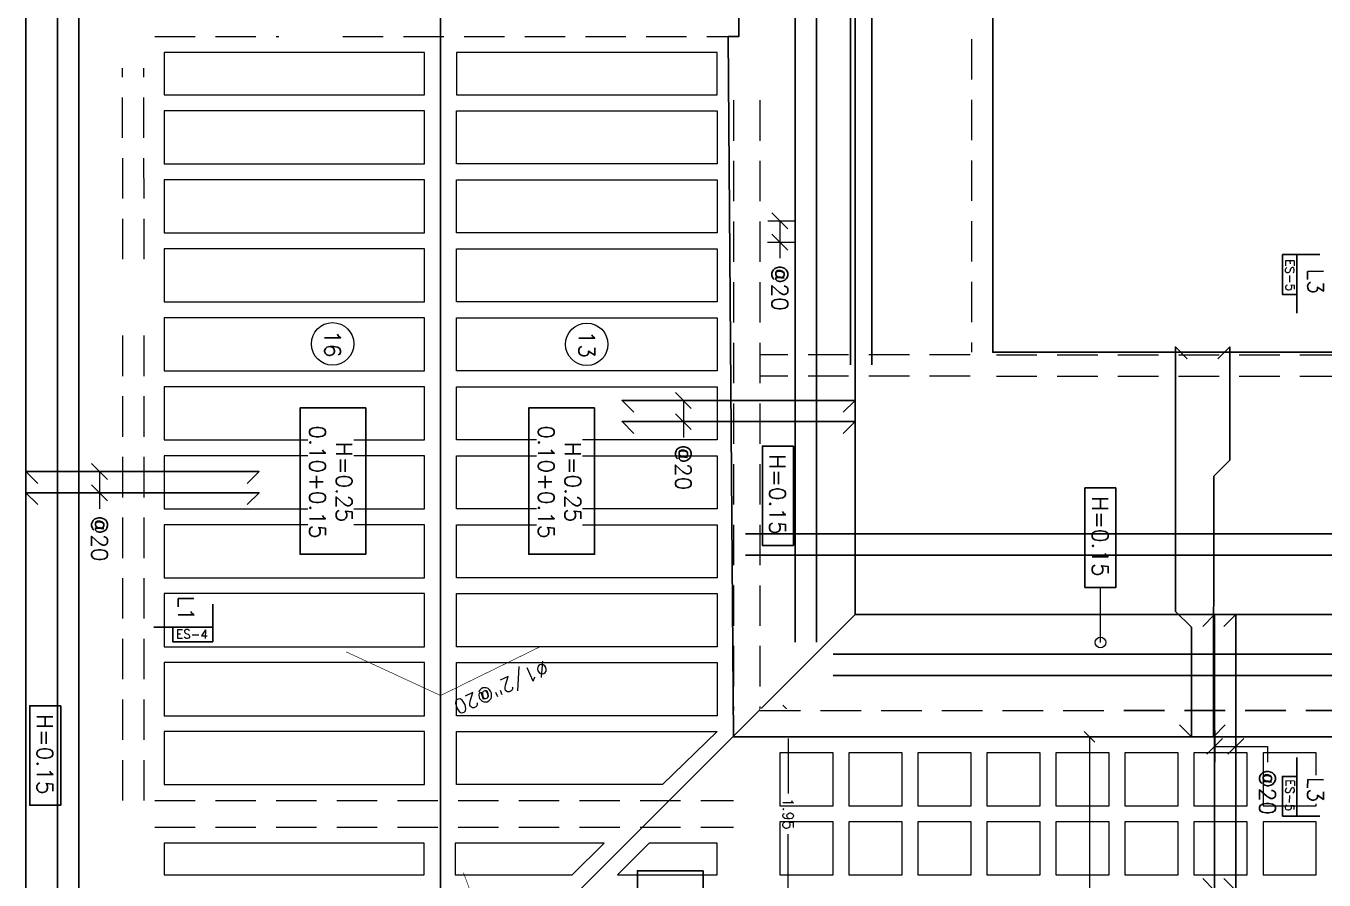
# Model space of a CAD drawing. Header units: metres. Extents: x -44 to 358, y -286 to 66.
# Drawn here: x 14.38 to 26.61, y -274.04 to -265.99 of the extents above; entities that cross this region are included whole.
import ezdxf
from ezdxf.enums import TextEntityAlignment as Align

# ---------------------------------------------------------------- set-up
doc = ezdxf.new("R2010")
doc.units = ezdxf.units.M
doc.header["$LTSCALE"] = 0.3
doc.header["$PDMODE"] = 3
doc.linetypes.add('HIDDEN', pattern=[9.525, 6.35, -3.175])
for name, color, linetype, lineweight in [('0-S-GRID-IDEN', 1, 'Continuous', 9), ('BOVEDILLA', 8, 'Continuous', 5), ('Columnas', 7, 'Continuous', 18), ('VIGAS', 1, 'HIDDEN', 15)]:
    doc.layers.add(name, color=color, linetype=linetype, lineweight=lineweight)
for name, color, linetype in [('ACERO', 5, 'Continuous'), ('BP', 3, 'Continuous'), ('DIMCOL', 4, 'Continuous'), ('DIMTEXTO', 4, 'Continuous'), ('REBAR', 5, 'Continuous'), ('TEXTOS', 4, 'Continuous')]:
    doc.layers.add(name, color=color, linetype=linetype)
doc.styles.add('SMPLEX', font='simplex.shx')
doc.dimstyles.new('DIM-50', dxfattribs={"dimscale": 0.5, "dimtxt": 0.2, "dimasz": 0.2, "dimexe": 0.2, "dimexo": 0.2, "dimgap": 0.1, "dimtad": 0, "dimtih": 1, "dimtoh": 1, "dimzin": 0, "dimdsep": 46, "dimtxsty": 'SMPLEX', "dimblk1": 'OBLIQUE', "dimblk2": 'OBLIQUE', "dimsah": 1, "dimcen": 0.2, "dimclrd": 4, "dimclre": 4, "dimclrt": 4, "dimadec": 0, "dimazin": 0, "dimtfac": 1, "dimtmove": 0, "dimatfit": 3, "dimldrblk": 'OPEN30', "dimfxl": 0.3, "dimfxlon": 1, "dimtfill": 1, "dimtolj": 1, "dimtzin": 0, "dimarcsym": 0})
doc.dimstyles.new('DIM-75', dxfattribs={"dimscale": 0.75, "dimtxt": 0.2, "dimasz": 0.2, "dimexe": 0.2, "dimexo": 0.2, "dimgap": 0.1, "dimtad": 0, "dimtih": 1, "dimtoh": 1, "dimzin": 0, "dimdsep": 46, "dimtxsty": 'SMPLEX', "dimblk1": 'OBLIQUE', "dimblk2": 'OBLIQUE', "dimsah": 1, "dimcen": 0.2, "dimclrd": 4, "dimclre": 4, "dimclrt": 4, "dimadec": 0, "dimazin": 0, "dimtfac": 1, "dimtmove": 0, "dimatfit": 3, "dimldrblk": 'OBLIQUE', "dimfxl": 0.2, "dimfxlon": 1, "dimtfill": 1, "dimtolj": 1, "dimtzin": 0, "dimarcsym": 0})

# ---------------------------------------------------------------- blocks, each defined once
blk = doc.blocks.new('_OBLIQUE')
at = {"color": 0, "linetype": 'ByBlock'}
blk.add_line((-0.5, -0.5), (0.5, 0.5), dxfattribs=at)
blk = doc.blocks.new('*D2169')
at = {"layer": 'DEFPOINTS', "color": 0, "transparency": 16777216}
for p in [(125.205, -33.829), (125.205, -34.091), (125.405, -34.095)]:
    blk.add_point(p, dxfattribs=at)
at = {"layer": 'DIMTEXTO', "color": 4, "lineweight": -2, "transparency": 16777216}
for p, q in [((125.205, -33.941), (125.205, -33.679)), ((125.405, -33.945), (125.405, -33.679)), ((125.205, -33.829), (125.405, -33.829)), ((125.405, -33.829), (125.555, -33.829))]:
    blk.add_line(p, q, dxfattribs=at)
at = {"layer": 'DIMTEXTO', "color": 4, "lineweight": -2, "transparency": 16777216, "xscale": 0.15, "yscale": 0.15, "zscale": 0.15, "rotation": 180}
blk.add_blockref('_OBLIQUE', (125.205, -33.829), dxfattribs=at)
at = {"layer": 'DIMTEXTO', "color": 4, "lineweight": -2, "transparency": 16777216, "xscale": 0.15, "yscale": 0.15, "zscale": 0.15}
blk.add_blockref('_OBLIQUE', (125.405, -33.829), dxfattribs=at)
at = {"layer": 'DIMTEXTO', "color": 4, "transparency": 16777216, "insert": (125.837, -33.829), "char_height": 0.15, "attachment_point": 5, "style": 'SMPLEX', "bg_fill": 3, "box_fill_scale": 1.1, "bg_fill_color": 256, "bg_fill_true_color": 13158600, "bg_fill_transparency": 0}
blk.add_mtext('\\A1;@20', dxfattribs=at)
blk = doc.blocks.new('*D2170')
at = {"layer": 'DEFPOINTS', "color": 0, "transparency": 16777216}
for p in [(126.897, -34.738), (126.897, -35), (127.097, -35.004)]:
    blk.add_point(p, dxfattribs=at)
at = {"layer": 'DIMTEXTO', "color": 4, "lineweight": -2, "transparency": 16777216}
for p, q in [((126.897, -34.85), (126.897, -34.588)), ((127.097, -34.854), (127.097, -34.588)), ((126.897, -34.738), (127.097, -34.738)), ((127.097, -34.738), (127.247, -34.738))]:
    blk.add_line(p, q, dxfattribs=at)
at = {"layer": 'DIMTEXTO', "color": 4, "lineweight": -2, "transparency": 16777216, "xscale": 0.15, "yscale": 0.15, "zscale": 0.15, "rotation": 180}
blk.add_blockref('_OBLIQUE', (126.897, -34.738), dxfattribs=at)
at = {"layer": 'DIMTEXTO', "color": 4, "lineweight": -2, "transparency": 16777216, "xscale": 0.15, "yscale": 0.15, "zscale": 0.15}
blk.add_blockref('_OBLIQUE', (127.097, -34.738), dxfattribs=at)
at = {"layer": 'DIMTEXTO', "color": 4, "transparency": 16777216, "insert": (127.529, -34.738), "char_height": 0.15, "attachment_point": 5, "style": 'SMPLEX', "bg_fill": 3, "box_fill_scale": 1.1, "bg_fill_color": 256, "bg_fill_true_color": 13158600, "bg_fill_transparency": 0}
blk.add_mtext('\\A1;@20', dxfattribs=at)
blk = doc.blocks.new('*D2191')
at = {"layer": 'DEFPOINTS', "color": 0, "transparency": 16777216}
for p in [(129.237, -29.533), (130.157, -29.533), (129.237, -29.733)]:
    blk.add_point(p, dxfattribs=at)
at = {"layer": 'DIMTEXTO', "color": 4, "lineweight": -2, "transparency": 16777216}
for p, q in [((130.157, -29.533), (130.157, -29.236)), ((130.157, -29.236), (130.307, -29.236)), ((130.007, -29.533), (130.307, -29.533)), ((130.157, -29.733), (130.157, -29.533)), ((130.007, -29.733), (130.307, -29.733))]:
    blk.add_line(p, q, dxfattribs=at)
at = {"layer": 'DIMTEXTO', "color": 4, "lineweight": -2, "transparency": 16777216, "xscale": 0.15, "yscale": 0.15, "zscale": 0.15}
for p, rotation in [((130.157, -29.533), 90), ((130.157, -29.733), 270)]:
    blk.add_blockref('_OBLIQUE', p, dxfattribs=dict(at, rotation=rotation))
at = {"layer": 'DIMTEXTO', "color": 4, "transparency": 16777216, "insert": (130.589, -29.236), "char_height": 0.15, "attachment_point": 5, "style": 'SMPLEX', "bg_fill": 3, "box_fill_scale": 1.1, "bg_fill_color": 256, "bg_fill_true_color": 13158600, "bg_fill_transparency": 0}
blk.add_mtext('\\A1;@20', dxfattribs=at)
blk = doc.blocks.new('*D2193')
at = {"layer": 'DEFPOINTS', "color": 0, "transparency": 16777216}
for p in [(127.567, -40.237), (127.567, -40.498), (127.767, -40.502)]:
    blk.add_point(p, dxfattribs=at)
at = {"layer": 'DIMTEXTO', "color": 4, "lineweight": -2, "transparency": 16777216}
for p, q in [((127.567, -40.348), (127.567, -40.087)), ((127.767, -40.352), (127.767, -40.087)), ((127.567, -40.237), (127.767, -40.237)), ((127.767, -40.237), (127.917, -40.237))]:
    blk.add_line(p, q, dxfattribs=at)
at = {"layer": 'DIMTEXTO', "color": 4, "lineweight": -2, "transparency": 16777216, "xscale": 0.15, "yscale": 0.15, "zscale": 0.15, "rotation": 180}
blk.add_blockref('_OBLIQUE', (127.567, -40.237), dxfattribs=at)
at = {"layer": 'DIMTEXTO', "color": 4, "lineweight": -2, "transparency": 16777216, "xscale": 0.15, "yscale": 0.15, "zscale": 0.15}
blk.add_blockref('_OBLIQUE', (127.767, -40.237), dxfattribs=at)
at = {"layer": 'DIMTEXTO', "color": 4, "transparency": 16777216, "insert": (128.199, -40.237), "char_height": 0.15, "attachment_point": 5, "style": 'SMPLEX', "bg_fill": 3, "box_fill_scale": 1.1, "bg_fill_color": 256, "bg_fill_true_color": 13158600, "bg_fill_transparency": 0}
blk.add_mtext('\\A1;@20', dxfattribs=at)
blk = doc.blocks.new('*D2197')
at = {"layer": 'DEFPOINTS', "color": 0, "ltscale": 0.2, "transparency": 16777216}
for p in [(131.768, -33.751), (129.818, -34.267), (131.768, -34.267)]:
    blk.add_point(p, dxfattribs=at)
at = {"layer": 'DIMTEXTO', "color": 4, "lineweight": -2, "ltscale": 0.2, "transparency": 16777216}
for p, q in [((129.818, -33.901), (129.818, -33.651)), ((131.768, -33.901), (131.768, -33.651)), ((129.818, -33.751), (130.6, -33.751)), ((131.768, -33.751), (130.986, -33.751))]:
    blk.add_line(p, q, dxfattribs=at)
at = {"layer": 'DIMTEXTO', "color": 4, "lineweight": -2, "ltscale": 0.2, "transparency": 16777216, "xscale": 0.1, "yscale": 0.1, "zscale": 0.1, "rotation": 180}
blk.add_blockref('_OBLIQUE', (129.818, -33.751), dxfattribs=at)
at = {"layer": 'DIMTEXTO', "color": 4, "lineweight": -2, "ltscale": 0.2, "transparency": 16777216, "xscale": 0.1, "yscale": 0.1, "zscale": 0.1}
blk.add_blockref('_OBLIQUE', (131.768, -33.751), dxfattribs=at)
at = {"layer": 'DIMTEXTO', "color": 4, "ltscale": 0.2, "transparency": 16777216, "insert": (130.793, -33.751), "char_height": 0.1, "attachment_point": 5, "style": 'SMPLEX', "bg_fill": 3, "box_fill_scale": 1.1, "bg_fill_color": 256, "bg_fill_true_color": 13158600, "bg_fill_transparency": 0}
blk.add_mtext('\\A1;1.95', dxfattribs=at)
blk = doc.blocks.new('_Open30')
at = {"color": 0, "lineweight": -2}
for p, q in [((-1, 0.27), (0, 0)), ((0, 0), (-1, -0.27)), ((0, 0), (-1, 0))]:
    blk.add_line(p, q, dxfattribs=at)
blk = doc.blocks.new('*D2198')
at = {"layer": 'DEFPOINTS', "color": 0, "ltscale": 0.2, "transparency": 16777216}
for p in [(130.068, -30.59), (133.582, -30.59), (133.582, -30.912)]:
    blk.add_point(p, dxfattribs=at)
at = {"layer": 'DIMTEXTO', "color": 4, "lineweight": -2, "ltscale": 0.2, "transparency": 16777216}
for p, q in [((130.068, -30.762), (130.068, -31.012)), ((133.582, -30.762), (133.582, -31.012)), ((130.068, -30.912), (131.644, -30.912)), ((133.582, -30.912), (132.006, -30.912))]:
    blk.add_line(p, q, dxfattribs=at)
at = {"layer": 'DIMTEXTO', "color": 4, "lineweight": -2, "ltscale": 0.2, "transparency": 16777216, "xscale": 0.1, "yscale": 0.1, "zscale": 0.1, "rotation": 180}
blk.add_blockref('_OBLIQUE', (130.068, -30.912), dxfattribs=at)
at = {"layer": 'DIMTEXTO', "color": 4, "lineweight": -2, "ltscale": 0.2, "transparency": 16777216, "xscale": 0.1, "yscale": 0.1, "zscale": 0.1}
blk.add_blockref('_OBLIQUE', (133.582, -30.912), dxfattribs=at)
at = {"layer": 'DIMTEXTO', "color": 4, "ltscale": 0.2, "transparency": 16777216, "insert": (131.825, -30.912), "char_height": 0.1, "attachment_point": 5, "style": 'SMPLEX', "bg_fill": 3, "box_fill_scale": 1.1, "bg_fill_color": 256, "bg_fill_true_color": 13158600, "bg_fill_transparency": 0}
blk.add_mtext('\\A1;3.51', dxfattribs=at)
blk = doc.blocks.new('A$C4d880a05')
at = {"layer": 'ACERO', "ltscale": 0.2}
for p, q in [((20.887, 6.523), (20.887, 14.801)), ((21.087, 6.523), (21.087, 14.801)), ((19.295, 7.712), (10.492, 7.712)), ((19.295, 7.512), (10.492, 7.512))]:
    blk.add_line(p, q, dxfattribs=at)
at = {"layer": 'ACERO'}
for points in [[(22.688, 11.042), (22.8, 10.932), (20.342, 10.934), (20.192, 11.084), (19.125, 11.084), (19.237, 10.972)], [(22.688, 10.609), (22.8, 10.722), (21.767, 10.722), (21.617, 10.572), (19.125, 10.572), (19.237, 10.684)]]:
    blk.add_lwpolyline(points, dxfattribs=at)
at = {"layer": 'TEXTOS', "color": 6, "linetype": 'Continuous', "ltscale": 0.01}
for p, q in [((18.254, 11.579), (18.254, 11.933)), ((23.548, 11.579), (23.548, 11.933))]:
    blk.add_line(p, q, dxfattribs=at)
at = {"layer": 'TEXTOS', "color": 5, "linetype": 'Continuous', "ltscale": 0.01}
for p, q in [((18.808, 11.715), (18.254, 11.715)), ((22.994, 11.715), (23.548, 11.715))]:
    blk.add_line(p, q, dxfattribs=at)
at = {"layer": 'TEXTOS', "color": 8, "linetype": 'Continuous', "ltscale": 0.01}
for points in [[(18.254, 11.579), (18.254, 11.715), (18.63, 11.715), (18.63, 11.579)], [(23.548, 11.579), (23.548, 11.715), (23.172, 11.715), (23.172, 11.579)]]:
    blk.add_lwpolyline(points, close=True, dxfattribs=at)
at = {"layer": 'VIGAS', "ltscale": 0.2}
for p, q in [((19.2, 8.887), (19.2, 12.437)), ((19.4, 8.887), (19.4, 12.437)), ((16.225, 8.852), (19.175, 8.852)), ((16.225, 8.652), (19.175, 8.652)), ((19.2, 8.637), (19.2, 6.658)), ((19.4, 8.637), (19.4, 6.658)), ((16.8, 6.658), (22.551, 6.658)), ((16.8, 6.408), (22.551, 6.408))]:
    blk.add_line(p, q, dxfattribs=at)
at = {"layer": 'DIMTEXTO', "color": 4, "lineweight": -3, "insert": (23.296, 11.892), "char_height": 0.15, "attachment_point": 5, "rotation": 359.2226, "style": 'SMPLEX', "bg_fill": 3, "box_fill_scale": 1.1, "bg_fill_color": 256, "bg_fill_true_color": 13158600, "bg_fill_transparency": 0}
blk.add_mtext('L3', dxfattribs=at)
at = {"layer": 'TEXTOS', "color": 4, "ltscale": 0.5, "char_height": 0.0825, "attachment_point": 5, "style": 'SMPLEX'}
for insert, rotation in [((18.45, 11.651), 0.7774), ((23.352, 11.651), 359.2226)]:
    blk.add_mtext('ES-5', dxfattribs=dict(at, insert=insert, rotation=rotation))
blk.add_wipeout([(22.815, 6.658), (22.811, 8.015), (22.548, 8.016), (22.534, 6.658)]).dxf.layer = 'Columnas'
at = {"layer": 'BP', "ltscale": 0.2}
blk.add_lwpolyline([(19.175, 14.897), (19.175, 8.852), (10.4, 8.852), (10.4, 6.458), (16.2, 6.458), (16.2, 6.358), (22.8, 6.408), (22.8, 14.897)], close=True, dxfattribs=at)
at = {"layer": 'VIGAS', "ltscale": 0.2}
for p, q in [((22.551, 6.658), (22.55, 14.647)), ((22.801, 6.658), (22.8, 14.647))]:
    blk.add_line(p, q, dxfattribs=at)
at = {"layer": 'DIMTEXTO', "color": 4, "lineweight": -3, "insert": (18.506, 11.892), "char_height": 0.15, "attachment_point": 5, "rotation": 0.7774, "style": 'SMPLEX', "bg_fill": 3, "box_fill_scale": 1.1, "bg_fill_color": 256, "bg_fill_true_color": 13158600, "bg_fill_transparency": 0}
blk.add_mtext('L3', dxfattribs=at)
blk = doc.blocks.new('A$C9fa7533f')
at = {"layer": '0-S-GRID-IDEN'}
for centre in [(19.101, 5.981), (19.097, 3.587)]:
    blk.add_circle(centre, 0.2, dxfattribs=at)
at = {"layer": 'ACERO', "ltscale": 0.2}
for p, q in [((22.021, 8.301), (22.021, 14.948)), ((22.221, 8.301), (22.221, 14.948)), ((34.292, 1.196), (10.201, 1.196)), ((34.292, 0.996), (10.201, 0.996))]:
    blk.add_line(p, q, dxfattribs=at)
at = {"layer": 'ACERO'}
for p, q in [((21.908, 8.145), (10.304, 8.145)), ((21.908, 7.945), (10.304, 7.945))]:
    blk.add_line(p, q, dxfattribs=at)
for points in [[(21.76, 11.983), (21.647, 12.095), (24.25, 12.095), (24.137, 11.983)], [(21.76, 11.783), (21.647, 11.895), (24.25, 11.895), (24.137, 11.783)], [(19.742, 8.397), (19.63, 8.51), (19.63, 6.314), (19.742, 6.426)], [(19.942, 8.397), (19.83, 8.51), (19.83, 6.314), (19.942, 6.426)], [(20.412, 2.782), (20.3, 2.894), (20.3, 0.699), (20.412, 0.811)], [(20.612, 2.782), (20.5, 2.894), (20.5, 0.699), (20.612, 0.811)]]:
    blk.add_lwpolyline(points, dxfattribs=at)
at = {"layer": 'BOVEDILLA'}
for points in [[(23.6, 12.351), (24.1, 12.351), (24.1, 12.851), (23.6, 12.851)], [(23.6, 11.701), (24.1, 11.701), (24.1, 12.201), (23.6, 12.201)], [(22.95, 9.751), (23.45, 9.751), (23.45, 10.251), (22.95, 10.251)], [(23.6, 9.751), (24.1, 9.751), (24.1, 10.251), (23.6, 10.251)], [(22.95, 9.101), (23.45, 9.101), (23.45, 9.601), (22.95, 9.601)], [(23.6, 9.101), (24.1, 9.101), (24.1, 9.601), (23.6, 9.601)], [(22.95, 8.451), (23.45, 8.451), (23.45, 8.951), (22.95, 8.951)], [(23.6, 8.451), (24.1, 8.451), (24.1, 8.951), (23.6, 8.951)], [(16.351, 4.754), (16.751, 4.754), (16.751, 7.208), (16.351, 7.208)], [(16.901, 7.208), (17.401, 7.208), (17.401, 4.754), (16.901, 4.754)], [(17.551, 7.208), (18.051, 7.208), (18.051, 4.754), (17.551, 4.754)], [(18.201, 7.208), (18.701, 7.208), (18.701, 4.754), (18.201, 4.754)], [(18.851, 7.208), (19.351, 7.208), (19.351, 4.754), (18.851, 4.754)], [(20.801, 7.208), (21.301, 7.208), (21.301, 4.754), (20.801, 4.754)], [(21.451, 7.208), (21.951, 7.208), (21.951, 4.754), (21.451, 4.754)], [(22.751, 7.208), (23.251, 6.694), (23.251, 4.754), (22.751, 4.754)], [(23.801, 6.569), (24.1, 6.27), (24.1, 7.208), (23.801, 7.208)], [(23.801, 4.743), (24.1, 4.743), (24.1, 5.845), (23.801, 6.144)], [(16.351, 2.001), (16.751, 2.001), (16.751, 4.454), (16.351, 4.454)], [(16.901, 2.001), (17.401, 2.001), (17.401, 4.454), (16.901, 4.454)], [(17.551, 2.001), (18.051, 2.001), (18.051, 4.454), (17.551, 4.454)], [(18.201, 2.001), (18.701, 2.001), (18.701, 4.454), (18.201, 4.454)], [(18.851, 2.001), (19.351, 2.001), (19.351, 4.454), (18.851, 4.454)], [(19.501, 2.001), (20.001, 2.001), (20.001, 4.454), (19.501, 4.454)], [(20.151, 2.001), (20.651, 2.001), (20.651, 4.454), (20.151, 4.454)], [(20.801, 2.001), (21.301, 2.001), (21.301, 4.454), (20.801, 4.454)], [(21.451, 2.001), (21.951, 2.001), (21.951, 4.454), (21.451, 4.454)], [(22.101, 2.001), (22.601, 2.001), (22.601, 4.454), (22.101, 4.454)], [(22.751, 2.001), (23.251, 2.001), (23.251, 4.454), (22.751, 4.454)], [(23.801, 2.001), (24.1, 2.001), (24.1, 4.449), (23.801, 4.449)]]:
    blk.add_lwpolyline(points, close=True, dxfattribs=at)
at = {"layer": 'BP', "ltscale": 0.2}
for p, q in [((21.647, 14.699), (21.647, 8.51)), ((9.49, 8.51), (21.647, 8.51)), ((13.395, 4.604), (25.556, 4.604)), ((9.501, 0.699), (34.951, 0.699))]:
    blk.add_line(p, q, dxfattribs=at)
at = {"layer": 'DIMTEXTO', "color": 4}
for points in [[(20.455, 10.965), (21.392, 10.965), (21.392, 10.674), (20.455, 10.674)], [(20.06, 7.927), (20.997, 7.927), (20.997, 7.636), (20.06, 7.636)], [(22.508, 1.026), (23.445, 1.026), (23.445, 0.735), (22.508, 0.735)]]:
    blk.add_lwpolyline(points, close=True, dxfattribs=at)
at = {"layer": 'DIMTEXTO', "ltscale": 0.2}
for points in [[(24.063, 7.079), (25.443, 7.079), (25.443, 6.459), (24.063, 6.459)], [(19.7, 6.055), (21.08, 6.055), (21.08, 5.435), (19.7, 5.435)], [(19.7, 3.9), (21.08, 3.9), (21.08, 3.281), (19.7, 3.281)]]:
    blk.add_lwpolyline(points, close=True, dxfattribs=at)
at = {"layer": 'REBAR', "color": 6, "const_width": 0.00576}
for points in [[(24.081, 4.82), (24.999, 5.158), (25.339, 6.15)], [(22, 3.716), (22.411, 4.604), (21.949, 5.546)]]:
    blk.add_lwpolyline(points, dxfattribs=at)
at = {"layer": 'TEXTOS', "color": 6, "linetype": 'Continuous', "ltscale": 0.01}
blk.add_line((21.904, 2.458), (21.55, 2.458), dxfattribs=at)
at = {"layer": 'TEXTOS', "color": 5, "linetype": 'Continuous', "ltscale": 0.01}
blk.add_line((21.768, 1.904), (21.768, 2.458), dxfattribs=at)
at = {"layer": 'TEXTOS', "color": 8, "linetype": 'Continuous', "ltscale": 0.01}
blk.add_lwpolyline([(21.904, 2.458), (21.768, 2.458), (21.768, 2.082), (21.904, 2.082)], close=True, dxfattribs=at)
at = {"layer": 'VIGAS', "ltscale": 0.2}
for p, q in [((22.551, 7.612), (22.55, 15.601)), ((22.801, 7.612), (22.8, 15.601)), ((16.801, 7.612), (22.551, 7.612)), ((16.801, 7.362), (22.551, 7.362)), ((23.401, 1.912), (23.401, 7.362)), ((23.651, 1.912), (23.651, 7.362)), ((16.001, 3.682), (16.001, 7.312)), ((16.201, 3.682), (16.201, 7.312)), ((16.001, 1.912), (16.001, 3.082)), ((16.201, 1.912), (16.201, 3.082)), ((18.298, 1.812), (16.498, 1.808)), ((23.401, 1.812), (18.898, 1.812)), ((18.298, 1.612), (16.498, 1.608)), ((23.401, 1.612), (18.898, 1.612))]:
    blk.add_line(p, q, dxfattribs=at)
at = {"layer": 'DIMTEXTO', "style": 'SMPLEX'}
for s, p in [('13', (19.101, 5.981)), ('16', (19.097, 3.587))]:
    blk.add_text(s, height=0.15, dxfattribs=at).set_placement(p, align=Align.MIDDLE_CENTER)
at = {"layer": 'TEXTOS', "color": 4, "ltscale": 0.5, "insert": (21.832, 2.263), "char_height": 0.0825, "attachment_point": 5, "rotation": 89.2226, "style": 'SMPLEX'}
blk.add_mtext('ES-4', dxfattribs=at)
at = {"layer": 'DIMTEXTO', "ltscale": 0.2}
blk.add_leader([(21.911, 10.82), (21.392, 10.82)], dimstyle='DIM-50', override={"dimldrblk": 'DotBlank'}, dxfattribs=at)
blk.add_wipeout([(15.146, 13.984), (20.347, 13.927), (20.271, 9.053), (15.184, 9.205)])
at = {"layer": 'BP', "color": 8, "ltscale": 0.2}
blk.add_lwpolyline([(19.175, 14.699), (19.175, 9.806), (10.4, 9.806), (10.4, 8.51)], dxfattribs=at)
at = {"layer": 'DIMCOL', "color": 4, "insert": (22.315, 5.167), "char_height": 0.135, "attachment_point": 5, "rotation": 294.2932, "style": 'SMPLEX', "bg_fill": 3, "box_fill_scale": 1.1, "bg_fill_color": 256, "bg_fill_true_color": 13158600, "bg_fill_transparency": 0}
blk.add_mtext('\\A1;∅1/2"@20', dxfattribs=at)
at = {"layer": 'DIMTEXTO', "color": 4, "char_height": 0.15, "attachment_point": 5, "rotation": 0, "style": 'SMPLEX', "bg_fill": 3, "box_fill_scale": 1.1, "bg_fill_color": 256, "bg_fill_true_color": 13158600, "bg_fill_transparency": 0}
for s, insert in [('\\A1;H=0.15', (20.911, 10.817)), ('\\A1;H=0.15', (20.516, 7.778)), ('\\A1;H=0.25\\P0.10+0.15', (20.398, 3.57)), ('\\A1;H=0.15', (22.964, 0.877))]:
    blk.add_mtext(s, dxfattribs=dict(at, insert=insert))
at = {"layer": 'DIMTEXTO', "color": 4, "lineweight": -3, "insert": (21.591, 2.206), "char_height": 0.15, "attachment_point": 5, "style": 'SMPLEX', "bg_fill": 3, "box_fill_scale": 1.1, "bg_fill_color": 256, "bg_fill_true_color": 13158600, "bg_fill_transparency": 0}
blk.add_mtext('L1', dxfattribs=at)
at = {"layer": 'DIMTEXTO'}
for base, p1, p2, angle, picture, middle in [((22.89, 12.095), (21.97, 11.895), (21.97, 12.095), 270, '*D2191', (23.322, 12.393)), ((17.937, 7.799), (18.137, 7.534), (17.937, 7.538), 360, '*D2169', (18.569, 7.799)), ((19.63, 6.89), (19.83, 6.624), (19.63, 6.629), 360, '*D2170', (20.262, 6.89)), ((20.3, 1.392), (20.5, 1.126), (20.3, 1.13), 360, '*D2193', (20.932, 1.392))]:
    dim = blk.add_linear_dim(base=base, p1=p1, p2=p2, angle=angle, text='@20', dimstyle='DIM-75', dxfattribs=at)
    dim.commit()
    dim.dimension.update_dxf_attribs({"geometry": picture, "text_midpoint": middle, "dimtype": 128, "insert": (-107.267, 41.629)})
at = {"layer": 'DIMTEXTO', "ltscale": 0.2}
dim = blk.add_linear_dim(base=(26.314, 10.717), p1=(22.8, 11.039), p2=(26.314, 11.039), dimstyle='DIM-50', dxfattribs=at)
dim.commit()
dim.dimension.update_dxf_attribs({"geometry": '*D2198', "text_midpoint": (24.557, 10.717), "insert": (-107.267, 41.629)})
at = {"layer": 'BOVEDILLA'}
for points in [[(22.95, 12.351), (23.45, 12.351), (23.45, 12.851), (22.95, 12.851)], [(22.95, 11.701), (23.45, 11.701), (23.45, 12.201), (22.95, 12.201)], [(22.95, 11.051), (23.45, 11.051), (23.45, 11.551), (22.95, 11.551)], [(23.6, 11.051), (24.1, 11.051), (24.1, 11.551), (23.6, 11.551)], [(22.95, 10.401), (23.45, 10.401), (23.45, 10.901), (22.95, 10.901)], [(23.6, 10.401), (24.1, 10.401), (24.1, 10.901), (23.6, 10.901)], [(19.501, 7.208), (20.001, 7.208), (20.001, 4.754), (19.501, 4.754)], [(20.151, 7.208), (20.651, 7.208), (20.651, 4.754), (20.151, 4.754)], [(22.101, 7.208), (22.601, 7.208), (22.601, 4.754), (22.101, 4.754)]]:
    blk.add_lwpolyline(points, close=True, dxfattribs=at)
at = {"layer": 'BP', "ltscale": 0.2}
blk.add_line((21.647, 8.51), (25.553, 4.604), dxfattribs=at)
at = {"layer": 'DIMTEXTO', "color": 4, "insert": (20.398, 5.725), "char_height": 0.15, "attachment_point": 5, "rotation": 0, "style": 'SMPLEX', "bg_fill": 3, "box_fill_scale": 1.1, "bg_fill_color": 256, "bg_fill_true_color": 13158600, "bg_fill_transparency": 0}
blk.add_mtext('\\A1;H=0.25\\P0.10+0.15', dxfattribs=at)
at = {"layer": 'DIMTEXTO', "ltscale": 0.2}
dim = blk.add_linear_dim(base=(24.5, 7.878), p1=(22.551, 7.362), p2=(24.5, 7.362), dimstyle='DIM-50', dxfattribs=at)
dim.commit()
dim.dimension.update_dxf_attribs({"geometry": '*D2197', "text_midpoint": (23.526, 7.878), "insert": (-107.267, 41.629)})
at = {"layer": 'BOVEDILLA'}
for points in [[(22.95, 7.801), (23.45, 7.801), (23.45, 8.301), (22.95, 8.301)], [(23.6, 7.801), (24.1, 7.801), (24.1, 8.301), (23.6, 8.301)]]:
    blk.add_lwpolyline(points, close=True, dxfattribs=at)

msp = doc.modelspace()

# ---------------------------------------------------------------- block references
at = {"layer": 'Columnas', "ltscale": 0.2, "rotation": 270}
msp.add_blockref('A$C9fa7533f', (13.6795179, -249.8905372), dxfattribs=at)

# ---------------------------------------------------------------- next in the draw order: block references
msp.add_blockref('A$C4d880a05', (14.6336271, -249.8911923), dxfattribs=at)

doc.saveas('drawing.dxf')
